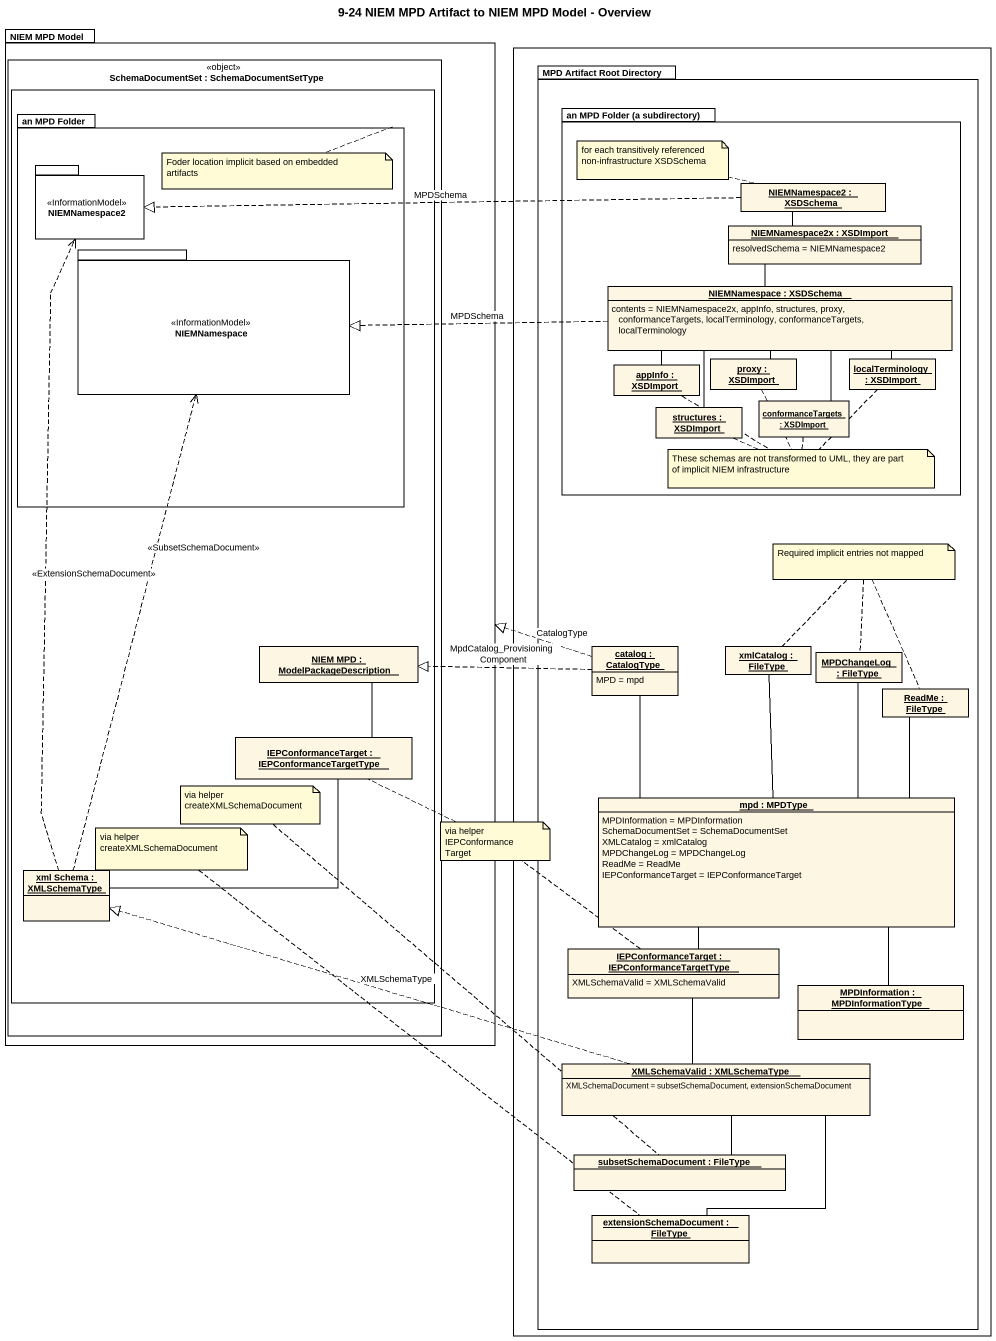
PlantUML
@startuml
title 9-24 NIEM MPD Artifact to NIEM MPD Model - Overview
hide circle
hide empty members
package "NIEM MPD Model" as NIEM_MPD_Model {
  rectangle "SchemaDocumentSet : SchemaDocumentSetType" as SchemaDocumentSet <<object>> {
    rectangle " " as rectangle2 {
      package "an MPD Folder" as an_MPD_Folder {
        package NIEMNamespace2 <<InformationModel>> {
        }
        package NIEMNamespace <<InformationModel>> {
        }
      }
      object "NIEM MPD : ModelPackageDescription" as NIEM_MPD
      object "IEPConformanceTarget : IEPConformanceTargetType" as IEPConformanceTarget
      object "xml Schema : XMLSchemaType" as xml_Schema
    }
  }
}
rectangle " " as rectangle1 {
  package "MPD Artifact Root Directory" as MPD_Artifact_Root_Directory {
    package "an MPD Folder (a subdirectory)" as an_MPD_Folder_a_subdirectory {
      object "NIEMNamespace2 : XSDSchema" as NIEMNamespace2_2
      object "NIEMNamespace2x : XSDImport" as NIEMNamespace2x {
        resolvedSchema = NIEMNamespace2
      }
      object "NIEMNamespace : XSDSchema" as NIEMNamespace_2 {
        contents = NIEMNamespace2x, appInfo, structures, proxy, conformanceTargets, localTerminology, conformanceTargets, localTerminology
      }
      object "proxy : XSDImport" as proxy
      object "localTerminology : XSDImport" as localTerminology
      object "appInfo : XSDImport" as appInfo
      object "structures : XSDImport" as structures
      object "conformanceTargets : XSDImport" as conformanceTargets
    }
    object "catalog : CatalogType" as catalog {
      MPD = mpd
    }
    object "xmlCatalog : FileType" as xmlCatalog
    object "MPDChangeLog : FileType" as MPDChangeLog
    object "ReadMe : FileType" as ReadMe
    object "mpd : MPDType" as mpd {
      MPDInformation = MPDInformation
      SchemaDocumentSet = SchemaDocumentSet
      XMLCatalog = xmlCatalog
      MPDChangeLog = MPDChangeLog
      ReadMe = ReadMe
      IEPConformanceTarget = IEPConformanceTarget
    }
    object "IEPConformanceTarget : IEPConformanceTargetType" as IEPConformanceTarget_2 {
      XMLSchemaValid = XMLSchemaValid
    }
    object "MPDInformation : MPDInformationType" as MPDInformation
    object "XMLSchemaValid : XMLSchemaType" as XMLSchemaValid {
      XMLSchemaDocument = subsetSchemaDocument, extensionSchemaDocument
    }
    object "subsetSchemaDocument : FileType" as subsetSchemaDocument
    object "extensionSchemaDocument : FileType" as extensionSchemaDocument
  }
}
NIEMNamespace2_2 .left.|> NIEMNamespace2 : MPDSchema
NIEMNamespace2_2 -- NIEMNamespace2x
NIEMNamespace2x -- NIEMNamespace_2
NIEMNamespace_2 .left.|> NIEMNamespace : MPDSchema
proxy -up- NIEMNamespace_2
localTerminology -left- NIEMNamespace_2
appInfo -right- NIEMNamespace_2
structures -up- NIEMNamespace_2
conformanceTargets -up- NIEMNamespace_2
NIEM_MPD -- IEPConformanceTarget
catalog .left.|> NIEM_MPD_Model : CatalogType
catalog .left.|> NIEM_MPD : MpdCatalog_ProvisioningComponent
IEPConformanceTarget -left- xml_Schema
mpd -up- catalog
mpd -up- xmlCatalog
mpd -up- MPDChangeLog
mpd -up- ReadMe
mpd -- IEPConformanceTarget_2
mpd -- MPDInformation
xml_Schema .up.> NIEMNamespace2 : <<ExtensionSchemaDocument>>
xml_Schema .up.> NIEMNamespace : <<SubsetSchemaDocument>>
IEPConformanceTarget_2 -- XMLSchemaValid
XMLSchemaValid .left.|> xml_Schema : XMLSchemaType
XMLSchemaValid -- subsetSchemaDocument
XMLSchemaValid -- extensionSchemaDocument
note top of an_MPD_Folder : Foder location implicit based on embedded artifacts
note left of NIEMNamespace2_2 : for each transitively referenced non-infrastructure XSDSchema
note as N3
  These schemas are not transformed to UML, they are part of implicit NIEM infrastructure
end note
N3 .. appInfo
N3 .. structures
N3 .. proxy
N3 .. conformanceTargets
N3 .. localTerminology
note as N4
  Required implicit entries not mapped
end note
N4 .. xmlCatalog
N4 .. MPDChangeLog
N4 .. ReadMe
note top of subsetSchemaDocument : via helper createXMLSchemaDocument
note as N6
  via helper IEPConformanceTarget
end note
N6 .. IEPConformanceTarget_2
N6 .. IEPConformanceTarget
note top of extensionSchemaDocument : via helper createXMLSchemaDocument
@enduml
